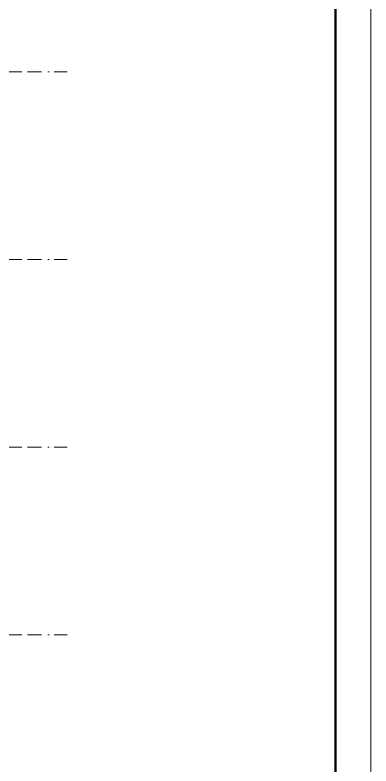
# Model space of a CAD drawing. Header units: millimetres. Extents: x 1499747 to 4230374, y -28481 to 441852.
# Drawn here: x 2485468 to 2494389, y 231187 to 249993 of the extents above; entities that cross this region are included whole.
import ezdxf
from ezdxf.enums import TextEntityAlignment as Align
from ezdxf.xclip import XClip

# ---------------------------------------------------------------- set-up
doc = ezdxf.new("R2010")
doc.units = ezdxf.units.MM
doc.header["$MEASUREMENT"] = 0
doc.header["$XCLIPFRAME"] = 0
doc.linetypes.add('Штрихпунктирная', pattern=[670.277762, 352.777767, -176.388884, 0, -141.111112])
doc.layers.add('13 этаж_25_Элемент Модели - Оси_Ном._пера__2_Ном._пера__8', color=8, linetype='Continuous', lineweight=18)
doc.layers.add('Чертеж и Рисунок', color=7, linetype='Continuous')
doc.styles.add('СПДС', font='isocpeur.ttf', dxfattribs={"width": 0.9})

# ---------------------------------------------------------------- blocks, each defined once
blk = doc.blocks.new('Чертеж_4_25', base_point=(1186000, 29700))
at = {"layer": '13 этаж_25_Элемент Модели - Оси_Ном._пера__2_Ном._пера__8', "linetype": 'Штрихпунктирная'}
for p, q in [((1159405, 30164), (1216205, 30164)), ((1216205, 30164), (1217205, 30164)), ((1159405, 25464), (1216205, 25464)), ((1216205, 25464), (1217205, 25464)), ((1159405, 20764), (1216205, 20764)), ((1216205, 20764), (1217205, 20764)), ((1159405, 16064), (1216205, 16064)), ((1216205, 16064), (1217205, 16064))]:
    blk.add_line(p, q, dxfattribs=at)
blk = doc.blocks.new('*U32')
at = {"lineweight": 0}
blk.add_lwpolyline([(-415, -5), (5, -5), (5, 292), (-415, 292)], close=True, dxfattribs=at)
at = {"color": 0, "linetype": 'Continuous', "lineweight": 50}
blk.add_lwpolyline([(-395, 287), (0, 287), (0, 0), (-395, 0)], close=True, dxfattribs=at)
at = {"style": 'СПДС'}
for tag, p in [('ШИФР_ПРОЕКТА_ЛИСТ2', (-65, 7.5)), ('ЛИСТ_второй', (-5, 5))]:
    blk.add_attdef(tag, text='', height=2.5, dxfattribs=at).set_placement(p, align=Align.MIDDLE_CENTER)

msp = doc.modelspace()

# ---------------------------------------------------------------- block references
at = {"layer": 'Чертеж и Рисунок', "linetype": 'Continuous'}
ref = msp.add_blockref('Чертеж_4_25', (2455572.80168, 248109.33943), dxfattribs=at)
XClip(ref).set_block_clipping_path([(1144000, 0), (1228000, 59400.0000000006)])

# ---------------------------------------------------------------- next in the draw order: block references
at = {"lineweight": 0, "xscale": 178.1472622323158, "yscale": 178.1472622323158, "zscale": 178.1472622323158}
msp.add_blockref('*U32', (2493498.46352, 222208.78688), dxfattribs=at)

doc.saveas('drawing.dxf')
